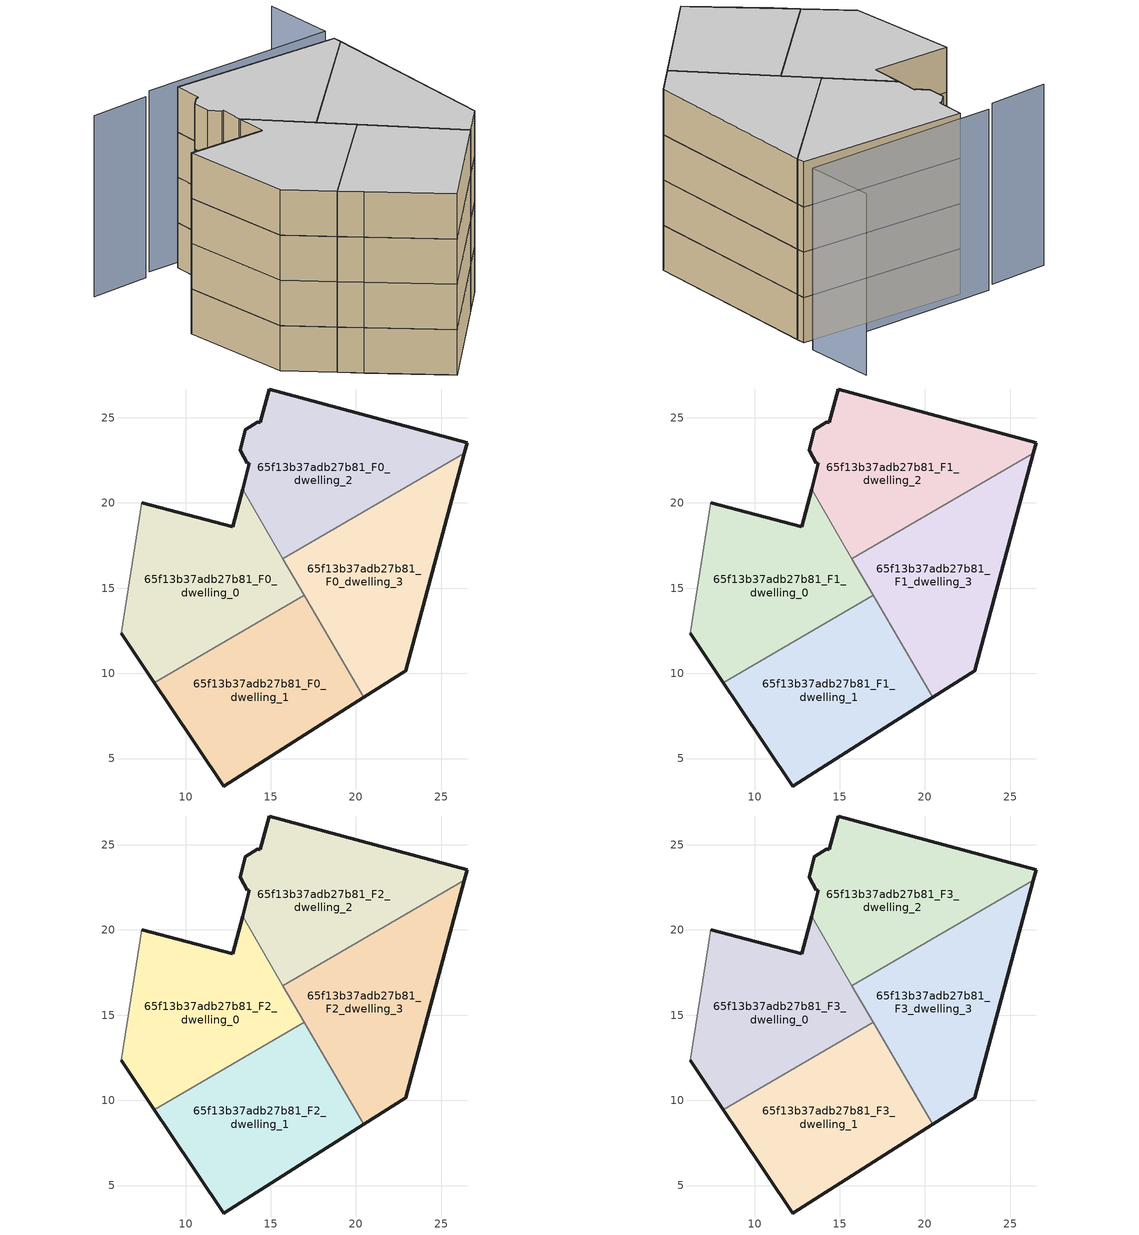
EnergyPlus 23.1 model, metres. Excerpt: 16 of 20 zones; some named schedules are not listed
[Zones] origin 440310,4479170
65f13b37adb27b81_F0_dwelling_0
 floor ground (EU_floor_Construction): 16.97,14.59 13.34,20.8 12.76,18.61 7.44,20.01 6.24,12.34 8.15,9.45 z0
 wall outside (EU_wall_Construction): 8.15,9.45 6.24,12.34 / 7.44,20.01 12.76,18.61 13.34,20.8 z0:3
 wall adiabatic (EU_wall_Construction): 6.24,12.34 7.44,20.01 z0:3
 wall to 65f13b37adb27b81_F0_dwelling_1 (EU_wall_Construction): 16.97,14.59 8.15,9.45 z0:3
 wall to 65f13b37adb27b81_F0_dwelling_2 (EU_wall_Construction): 13.34,20.8 15.72,16.73 z0:3
 wall to 65f13b37adb27b81_F0_dwelling_3 (EU_wall_Construction): 15.72,16.73 16.96,14.59 z0:3
65f13b37adb27b81_F0_dwelling_1
 floor ground (EU_floor_Construction): 20.46,8.59 16.97,14.59 8.15,9.45 9.06,8.09 12.23,3.39 z0
 wall outside (EU_wall_Construction): 20.46,8.59 12.23,3.39 9.06,8.09 8.15,9.45 z0:3
 wall to 65f13b37adb27b81_F0_dwelling_3 (EU_wall_Construction): 16.97,14.59 20.46,8.59 z0:3
65f13b37adb27b81_F0_dwelling_2
 floor ground (EU_floor_Construction): 26.35,22.92 26.52,23.54 14.92,26.69 14.4,24.73 14.22,24.73 13.5,24.3 13.2,23.08 13.62,22.33 13.75,22.32 13.34,20.8 15.72,16.73 z0
 wall outside (EU_wall_Construction): 13.34,20.8 13.75,22.32 13.62,22.33 13.2,23.08 13.5,24.3 14.22,24.73 14.4,24.73 14.92,26.69 26.52,23.54 26.35,22.92 z0:3
 wall to 65f13b37adb27b81_F0_dwelling_3 (EU_wall_Construction): 26.35,22.92 15.72,16.73 z0:3
65f13b37adb27b81_F0_dwelling_3
 floor ground (EU_floor_Construction): 22.91,10.14 26.35,22.92 15.72,16.73 20.46,8.59 z0
 wall outside (EU_wall_Construction): 26.35,22.92 22.91,10.14 20.46,8.59 z0:3
65f13b37adb27b81_F1_dwelling_0
 floor to 65f13b37adb27b81_F0_dwelling_0 (EU_floor_Construction): 16.97,14.59 13.34,20.8 12.76,18.61 7.44,20.01 6.24,12.34 8.15,9.45 z3
 wall outside (EU_wall_Construction): 8.15,9.45 6.24,12.34 / 7.44,20.01 12.76,18.61 13.34,20.8 z3:6
 wall adiabatic (EU_wall_Construction): 6.24,12.34 7.44,20.01 z3:6
 wall to 65f13b37adb27b81_F1_dwelling_1 (EU_wall_Construction): 16.97,14.59 8.15,9.45 z3:6
 wall to 65f13b37adb27b81_F1_dwelling_2 (EU_wall_Construction): 13.34,20.8 15.72,16.73 z3:6
 wall to 65f13b37adb27b81_F1_dwelling_3 (EU_wall_Construction): 15.72,16.73 16.96,14.59 z3:6
65f13b37adb27b81_F1_dwelling_1
 floor to 65f13b37adb27b81_F0_dwelling_1 (EU_floor_Construction): 20.46,8.59 16.97,14.59 8.15,9.45 9.06,8.09 12.23,3.39 z3
 wall outside (EU_wall_Construction): 20.46,8.59 12.23,3.39 9.06,8.09 8.15,9.45 z3:6
 wall to 65f13b37adb27b81_F1_dwelling_3 (EU_wall_Construction): 16.97,14.59 20.46,8.59 z3:6
65f13b37adb27b81_F1_dwelling_2
 floor to 65f13b37adb27b81_F0_dwelling_2 (EU_floor_Construction): 26.35,22.92 26.52,23.54 14.92,26.69 14.4,24.73 14.22,24.73 13.5,24.3 13.2,23.08 13.62,22.33 13.75,22.32 13.34,20.8 15.72,16.73 z3
 wall outside (EU_wall_Construction): 13.34,20.8 13.75,22.32 13.62,22.33 13.2,23.08 13.5,24.3 14.22,24.73 14.4,24.73 14.92,26.69 26.52,23.54 26.35,22.92 z3:6
 wall to 65f13b37adb27b81_F1_dwelling_3 (EU_wall_Construction): 26.35,22.92 15.72,16.73 z3:6
65f13b37adb27b81_F1_dwelling_3
 floor to 65f13b37adb27b81_F0_dwelling_3 (EU_floor_Construction): 22.91,10.14 26.35,22.92 15.72,16.73 20.46,8.59 z3
 wall outside (EU_wall_Construction): 26.35,22.92 22.91,10.14 20.46,8.59 z3:6
65f13b37adb27b81_F2_dwelling_0
 floor to 65f13b37adb27b81_F1_dwelling_0 (EU_floor_Construction): 16.97,14.59 13.34,20.8 12.76,18.61 7.44,20.01 6.24,12.34 8.15,9.45 z6
 wall outside (EU_wall_Construction): 8.15,9.45 6.24,12.34 / 7.44,20.01 12.76,18.61 13.34,20.8 z6:9
 wall adiabatic (EU_wall_Construction): 6.24,12.34 7.44,20.01 z6:9
 wall to 65f13b37adb27b81_F2_dwelling_1 (EU_wall_Construction): 16.97,14.59 8.15,9.45 z6:9
 wall to 65f13b37adb27b81_F2_dwelling_2 (EU_wall_Construction): 13.34,20.8 15.72,16.73 z6:9
 wall to 65f13b37adb27b81_F2_dwelling_3 (EU_wall_Construction): 15.72,16.73 16.96,14.59 z6:9
65f13b37adb27b81_F2_dwelling_1
 floor to 65f13b37adb27b81_F1_dwelling_1 (EU_floor_Construction): 20.46,8.59 16.97,14.59 8.15,9.45 9.06,8.09 12.23,3.39 z6
 wall outside (EU_wall_Construction): 20.46,8.59 12.23,3.39 9.06,8.09 8.15,9.45 z6:9
 wall to 65f13b37adb27b81_F2_dwelling_3 (EU_wall_Construction): 16.97,14.59 20.46,8.59 z6:9
65f13b37adb27b81_F2_dwelling_2
 floor to 65f13b37adb27b81_F1_dwelling_2 (EU_floor_Construction): 26.35,22.92 26.52,23.54 14.92,26.69 14.4,24.73 14.22,24.73 13.5,24.3 13.2,23.08 13.62,22.33 13.75,22.32 13.34,20.8 15.72,16.73 z6
 wall outside (EU_wall_Construction): 13.34,20.8 13.75,22.32 13.62,22.33 13.2,23.08 13.5,24.3 14.22,24.73 14.4,24.73 14.92,26.69 26.52,23.54 26.35,22.92 z6:9
 wall to 65f13b37adb27b81_F2_dwelling_3 (EU_wall_Construction): 26.35,22.92 15.72,16.73 z6:9
65f13b37adb27b81_F2_dwelling_3
 floor to 65f13b37adb27b81_F1_dwelling_3 (EU_floor_Construction): 22.91,10.14 26.35,22.92 15.72,16.73 20.46,8.59 z6
 wall outside (EU_wall_Construction): 26.35,22.92 22.91,10.14 20.46,8.59 z6:9
65f13b37adb27b81_F3_dwelling_0
 floor to 65f13b37adb27b81_F2_dwelling_0 (EU_floor_Construction): 16.97,14.59 13.34,20.8 12.76,18.61 7.44,20.01 6.24,12.34 8.15,9.45 z9
 wall outside (EU_wall_Construction): 8.15,9.45 6.24,12.34 / 7.44,20.01 12.76,18.61 13.34,20.8 z9:12
 wall adiabatic (EU_wall_Construction): 6.24,12.34 7.44,20.01 z9:12
 wall to 65f13b37adb27b81_F3_dwelling_1 (EU_wall_Construction): 16.97,14.59 8.15,9.45 z9:12
 wall to 65f13b37adb27b81_F3_dwelling_2 (EU_wall_Construction): 13.34,20.8 15.72,16.73 z9:12
 wall to 65f13b37adb27b81_F3_dwelling_3 (EU_wall_Construction): 15.72,16.73 16.96,14.59 z9:12
 ceiling to 65f13b37adb27b81_F4_dwelling_0 (EU_floor_Construction): 13.34,20.8 16.97,14.59 8.15,9.45 6.24,12.34 7.44,20.01 12.76,18.61 z12
65f13b37adb27b81_F3_dwelling_1
 floor to 65f13b37adb27b81_F2_dwelling_1 (EU_floor_Construction): 20.46,8.59 16.97,14.59 8.15,9.45 9.06,8.09 12.23,3.39 z9
 wall outside (EU_wall_Construction): 20.46,8.59 12.23,3.39 9.06,8.09 8.15,9.45 z9:12
 wall to 65f13b37adb27b81_F3_dwelling_3 (EU_wall_Construction): 16.97,14.59 20.46,8.59 z9:12
 ceiling to 65f13b37adb27b81_F4_dwelling_1 (EU_floor_Construction): 16.97,14.59 20.46,8.59 12.23,3.39 9.06,8.09 8.15,9.45 z12
65f13b37adb27b81_F3_dwelling_2
 floor to 65f13b37adb27b81_F2_dwelling_2 (EU_floor_Construction): 26.35,22.92 26.52,23.54 14.92,26.69 14.4,24.73 14.22,24.73 13.5,24.3 13.2,23.08 13.62,22.33 13.75,22.32 13.34,20.8 15.72,16.73 z9
 wall outside (EU_wall_Construction): 13.34,20.8 13.75,22.32 13.62,22.33 13.2,23.08 13.5,24.3 14.22,24.73 14.4,24.73 14.92,26.69 26.52,23.54 26.35,22.92 z9:12
 wall to 65f13b37adb27b81_F3_dwelling_3 (EU_wall_Construction): 26.35,22.92 15.72,16.73 z9:12
 ceiling to 65f13b37adb27b81_F4_dwelling_2 (EU_floor_Construction): 26.52,23.54 26.35,22.92 15.72,16.73 13.34,20.8 13.75,22.32 13.62,22.33 13.2,23.08 13.5,24.3 14.22,24.73 14.4,24.73 14.92,26.69 z12
65f13b37adb27b81_F3_dwelling_3
 floor to 65f13b37adb27b81_F2_dwelling_3 (EU_floor_Construction): 22.91,10.14 26.35,22.92 15.72,16.73 20.46,8.59 z9
 wall outside (EU_wall_Construction): 26.35,22.92 22.91,10.14 20.46,8.59 z9:12
 ceiling to 65f13b37adb27b81_F4_dwelling_3 (EU_floor_Construction): 26.35,22.92 22.91,10.14 20.46,8.59 15.72,16.73 z12
shading: 28.1,29.47 26.98,24.57 / 26.98,24.57 13.4,27.7 / 12.55,27.32 8.4,28.08 z0:12
[Building]
EU S2 Campaign: North Axis=0; Terrain=City; Solar Distribution=FullExterior
[Site:Location]
Madrid: Latitude=40.5; Longitude=-3.5; Time Zone=1; Elevation=609
[SizingPeriod:WeatherFileDays]
AnnualSizingPeriod: Begin Month=1; Begin Day of Month=1; End Month=12; End Day of Month=31; Day of Week for Start Day=Monday; Use Weather File Daylight Saving Period=No; Use Weather File Rain and Snow Indicators=No
[MATERIAL]
EU_InternalMass_Material: Roughness=MediumRough; Thickness=0.1; Conductivity=1; Density=1800; Specific Heat=900; Thermal Absorptance=0.9; Solar Absorptance=0.7; Visible Absorptance=0.7
[MATERIAL:NOMASS] Roughness=MediumRough; Thermal Absorptance=0.9; Solar Absorptance=0.7; Visible Absorptance=0.7
Name | Thermal Resistance
EU_wall_NoMass | 1.60022
EU_floor_NoMass | 0.470652
[CONSTRUCTION]
EU_wall_Construction: EU_wall_NoMass
EU_floor_Construction: EU_floor_NoMass
EU_InternalMass_Construction: EU_InternalMass_Material
[ZONE] Type=1; Multiplier=1; Ceiling Height=autocalculate; Floor Area=autocalculate; Part of Total Floor Area=Yes
Name | Volume
65f13b37adb27b81_F0_dwelling_0; 65f13b37adb27b81_F1_dwelling_0; 65f13b37adb27b81_F2_dwelling_0; 65f13b37adb27b81_F3_dwelling_0 | 212.951
65f13b37adb27b81_F0_dwelling_1; 65f13b37adb27b81_F1_dwelling_1; 65f13b37adb27b81_F2_dwelling_1; 65f13b37adb27b81_F3_dwelling_1 | 212.949
65f13b37adb27b81_F0_dwelling_2; 65f13b37adb27b81_F1_dwelling_2; 65f13b37adb27b81_F2_dwelling_2; 65f13b37adb27b81_F3_dwelling_2 | 212.944
65f13b37adb27b81_F0_dwelling_3; 65f13b37adb27b81_F1_dwelling_3; 65f13b37adb27b81_F2_dwelling_3; 65f13b37adb27b81_F3_dwelling_3 | 212.957
[INTERNALMASS] Construction=EU_InternalMass_Construction
Name | Zone or ZoneList | Surface Area
65f13b37adb27b81_F0_dwelling_0_EU_InternalMass | 65f13b37adb27b81_F0_dwelling_0 | 70.9838
65f13b37adb27b81_F0_dwelling_1_EU_InternalMass | 65f13b37adb27b81_F0_dwelling_1 | 70.983
65f13b37adb27b81_F0_dwelling_2_EU_InternalMass | 65f13b37adb27b81_F0_dwelling_2 | 70.9814
65f13b37adb27b81_F0_dwelling_3_EU_InternalMass | 65f13b37adb27b81_F0_dwelling_3 | 70.9857
65f13b37adb27b81_F1_dwelling_0_EU_InternalMass | 65f13b37adb27b81_F1_dwelling_0 | 70.9838
65f13b37adb27b81_F1_dwelling_1_EU_InternalMass | 65f13b37adb27b81_F1_dwelling_1 | 70.983
65f13b37adb27b81_F1_dwelling_2_EU_InternalMass | 65f13b37adb27b81_F1_dwelling_2 | 70.9814
65f13b37adb27b81_F1_dwelling_3_EU_InternalMass | 65f13b37adb27b81_F1_dwelling_3 | 70.9857
65f13b37adb27b81_F2_dwelling_0_EU_InternalMass | 65f13b37adb27b81_F2_dwelling_0 | 70.9838
65f13b37adb27b81_F2_dwelling_1_EU_InternalMass | 65f13b37adb27b81_F2_dwelling_1 | 70.983
65f13b37adb27b81_F2_dwelling_2_EU_InternalMass | 65f13b37adb27b81_F2_dwelling_2 | 70.9814
65f13b37adb27b81_F2_dwelling_3_EU_InternalMass | 65f13b37adb27b81_F2_dwelling_3 | 70.9857
65f13b37adb27b81_F3_dwelling_0_EU_InternalMass | 65f13b37adb27b81_F3_dwelling_0 | 70.9838
65f13b37adb27b81_F3_dwelling_1_EU_InternalMass | 65f13b37adb27b81_F3_dwelling_1 | 70.983
65f13b37adb27b81_F3_dwelling_2_EU_InternalMass | 65f13b37adb27b81_F3_dwelling_2 | 70.9814
65f13b37adb27b81_F3_dwelling_3_EU_InternalMass | 65f13b37adb27b81_F3_dwelling_3 | 70.9857
[OTHEREQUIPMENT] Fuel Type=Electricity; Design Level Calculation Method=Watts/Area; Power per Zone Floor Area=1; Fraction Latent=0; Fraction Radiant=0; Fraction Lost=0; Carbon Dioxide Generation Rate=0; EndUse Subcategory=EU_Step8_InternalGains
Name | Zone or ZoneList or Space or SpaceList | Schedule
EU_Step8_InternalGain_65f13b37adb27b81_F0_dwelling_0_f000 | 65f13b37adb27b81_F0_dwelling_0 | EU_Step8_GainSchedule_65f13b37adb27b81_F0_dwelling_0_f000
EU_Step8_InternalGain_65f13b37adb27b81_F0_dwelling_1_f000 | 65f13b37adb27b81_F0_dwelling_1 | EU_Step8_GainSchedule_65f13b37adb27b81_F0_dwelling_1_f000
EU_Step8_InternalGain_65f13b37adb27b81_F0_dwelling_2_f000 | 65f13b37adb27b81_F0_dwelling_2 | EU_Step8_GainSchedule_65f13b37adb27b81_F0_dwelling_2_f000
EU_Step8_InternalGain_65f13b37adb27b81_F0_dwelling_3_f000 | 65f13b37adb27b81_F0_dwelling_3 | EU_Step8_GainSchedule_65f13b37adb27b81_F0_dwelling_3_f000
EU_Step8_InternalGain_65f13b37adb27b81_F1_dwelling_0_f000 | 65f13b37adb27b81_F1_dwelling_0 | EU_Step8_GainSchedule_65f13b37adb27b81_F1_dwelling_0_f000
EU_Step8_InternalGain_65f13b37adb27b81_F1_dwelling_1_f000 | 65f13b37adb27b81_F1_dwelling_1 | EU_Step8_GainSchedule_65f13b37adb27b81_F1_dwelling_1_f000
EU_Step8_InternalGain_65f13b37adb27b81_F1_dwelling_2_f000 | 65f13b37adb27b81_F1_dwelling_2 | EU_Step8_GainSchedule_65f13b37adb27b81_F1_dwelling_2_f000
EU_Step8_InternalGain_65f13b37adb27b81_F1_dwelling_3_f000 | 65f13b37adb27b81_F1_dwelling_3 | EU_Step8_GainSchedule_65f13b37adb27b81_F1_dwelling_3_f000
EU_Step8_InternalGain_65f13b37adb27b81_F2_dwelling_0_f000 | 65f13b37adb27b81_F2_dwelling_0 | EU_Step8_GainSchedule_65f13b37adb27b81_F2_dwelling_0_f000
EU_Step8_InternalGain_65f13b37adb27b81_F2_dwelling_1_f000 | 65f13b37adb27b81_F2_dwelling_1 | EU_Step8_GainSchedule_65f13b37adb27b81_F2_dwelling_1_f000
EU_Step8_InternalGain_65f13b37adb27b81_F2_dwelling_2_f000 | 65f13b37adb27b81_F2_dwelling_2 | EU_Step8_GainSchedule_65f13b37adb27b81_F2_dwelling_2_f000
EU_Step8_InternalGain_65f13b37adb27b81_F2_dwelling_3_f000 | 65f13b37adb27b81_F2_dwelling_3 | EU_Step8_GainSchedule_65f13b37adb27b81_F2_dwelling_3_f000
EU_Step8_InternalGain_65f13b37adb27b81_F3_dwelling_0_f000 | 65f13b37adb27b81_F3_dwelling_0 | EU_Step8_GainSchedule_65f13b37adb27b81_F3_dwelling_0_f000
EU_Step8_InternalGain_65f13b37adb27b81_F3_dwelling_1_f000 | 65f13b37adb27b81_F3_dwelling_1 | EU_Step8_GainSchedule_65f13b37adb27b81_F3_dwelling_1_f000
EU_Step8_InternalGain_65f13b37adb27b81_F3_dwelling_2_f000 | 65f13b37adb27b81_F3_dwelling_2 | EU_Step8_GainSchedule_65f13b37adb27b81_F3_dwelling_2_f000
EU_Step8_InternalGain_65f13b37adb27b81_F3_dwelling_3_f000 | 65f13b37adb27b81_F3_dwelling_3 | EU_Step8_GainSchedule_65f13b37adb27b81_F3_dwelling_3_f000
[ZONEVENTILATION:DESIGNFLOWRATE] Schedule=EU_AlwaysOn; Design Flow Rate Calculation Method=AirChanges/Hour; Air Changes per Hour=0.480704; Ventilation Type=Natural; Fan Pressure Rise=0; Fan Total Efficiency=1; Constant Term Coefficient=1; Temperature Term Coefficient=0; Velocity Term Coefficient=0; Velocity Squared Term Coefficient=0; Minimum Indoor Temperature=-100; Maximum Indoor Temperature=100; Delta Temperature=-100; Minimum Outdoor Temperature=-100; Maximum Outdoor Temperature=100; Maximum Wind Speed=40
Name | Zone or ZoneList or Space or SpaceList
EU_ConstantAir_65f13b37adb27b81_F0_dwelling_0 | 65f13b37adb27b81_F0_dwelling_0
EU_ConstantAir_65f13b37adb27b81_F0_dwelling_1 | 65f13b37adb27b81_F0_dwelling_1
EU_ConstantAir_65f13b37adb27b81_F0_dwelling_2 | 65f13b37adb27b81_F0_dwelling_2
EU_ConstantAir_65f13b37adb27b81_F0_dwelling_3 | 65f13b37adb27b81_F0_dwelling_3
EU_ConstantAir_65f13b37adb27b81_F1_dwelling_0 | 65f13b37adb27b81_F1_dwelling_0
EU_ConstantAir_65f13b37adb27b81_F1_dwelling_1 | 65f13b37adb27b81_F1_dwelling_1
EU_ConstantAir_65f13b37adb27b81_F1_dwelling_2 | 65f13b37adb27b81_F1_dwelling_2
EU_ConstantAir_65f13b37adb27b81_F1_dwelling_3 | 65f13b37adb27b81_F1_dwelling_3
EU_ConstantAir_65f13b37adb27b81_F2_dwelling_0 | 65f13b37adb27b81_F2_dwelling_0
EU_ConstantAir_65f13b37adb27b81_F2_dwelling_1 | 65f13b37adb27b81_F2_dwelling_1
EU_ConstantAir_65f13b37adb27b81_F2_dwelling_2 | 65f13b37adb27b81_F2_dwelling_2
EU_ConstantAir_65f13b37adb27b81_F2_dwelling_3 | 65f13b37adb27b81_F2_dwelling_3
EU_ConstantAir_65f13b37adb27b81_F3_dwelling_0 | 65f13b37adb27b81_F3_dwelling_0
EU_ConstantAir_65f13b37adb27b81_F3_dwelling_1 | 65f13b37adb27b81_F3_dwelling_1
EU_ConstantAir_65f13b37adb27b81_F3_dwelling_2 | 65f13b37adb27b81_F3_dwelling_2
EU_ConstantAir_65f13b37adb27b81_F3_dwelling_3 | 65f13b37adb27b81_F3_dwelling_3
[HVACTEMPLATE:THERMOSTAT] Constant Heating Setpoint=20; Constant Cooling Setpoint=50
EU_HeatOnly_65f13b37adb27b81_F0_dwelling_0; EU_HeatOnly_65f13b37adb27b81_F0_dwelling_1; EU_HeatOnly_65f13b37adb27b81_F0_dwelling_2; EU_HeatOnly_65f13b37adb27b81_F0_dwelling_3; EU_HeatOnly_65f13b37adb27b81_F1_dwelling_0; EU_HeatOnly_65f13b37adb27b81_F1_dwelling_1; EU_HeatOnly_65f13b37adb27b81_F1_dwelling_2; EU_HeatOnly_65f13b37adb27b81_F1_dwelling_3; EU_HeatOnly_65f13b37adb27b81_F2_dwelling_0; EU_HeatOnly_65f13b37adb27b81_F2_dwelling_1; EU_HeatOnly_65f13b37adb27b81_F2_dwelling_2; EU_HeatOnly_65f13b37adb27b81_F2_dwelling_3; EU_HeatOnly_65f13b37adb27b81_F3_dwelling_0; EU_HeatOnly_65f13b37adb27b81_F3_dwelling_1; EU_HeatOnly_65f13b37adb27b81_F3_dwelling_2; EU_HeatOnly_65f13b37adb27b81_F3_dwelling_3; EU_HeatOnly_65f13b37adb27b81_F4_dwelling_0; EU_HeatOnly_65f13b37adb27b81_F4_dwelling_1; EU_HeatOnly_65f13b37adb27b81_F4_dwelling_2; EU_HeatOnly_65f13b37adb27b81_F4_dwelling_3
[HVACTEMPLATE:ZONE:IDEALLOADSAIRSYSTEM] System Availability Schedule=EU_AlwaysOn; Maximum Heating Supply Air Temperature=50; Minimum Cooling Supply Air Temperature=13; Maximum Heating Supply Air Humidity Ratio=0.0156; Minimum Cooling Supply Air Humidity Ratio=0.0077; Heating Limit=NoLimit; Cooling Limit=NoLimit; Heating Availability Schedule=EU_AlwaysOn; Cooling Availability Schedule=EU_CoolingOff; Dehumidification Control Type=ConstantSensibleHeatRatio; Cooling Sensible Heat Ratio=0.7; Dehumidification Setpoint=60; Humidification Control Type=None; Humidification Setpoint=30; Outdoor Air Method=None; Outdoor Air Flow Rate per Person=0.00944; Outdoor Air Flow Rate per Zone Floor Area=0; Outdoor Air Flow Rate per Zone=0; Demand Controlled Ventilation Type=None; Outdoor Air Economizer Type=NoEconomizer; Heat Recovery Type=None; Sensible Heat Recovery Effectiveness=0.7; Latent Heat Recovery Effectiveness=0.65
Name | Template Thermostat
65f13b37adb27b81_F0_dwelling_0 | EU_HeatOnly_65f13b37adb27b81_F0_dwelling_0
65f13b37adb27b81_F0_dwelling_1 | EU_HeatOnly_65f13b37adb27b81_F0_dwelling_1
65f13b37adb27b81_F0_dwelling_2 | EU_HeatOnly_65f13b37adb27b81_F0_dwelling_2
65f13b37adb27b81_F0_dwelling_3 | EU_HeatOnly_65f13b37adb27b81_F0_dwelling_3
65f13b37adb27b81_F1_dwelling_0 | EU_HeatOnly_65f13b37adb27b81_F1_dwelling_0
65f13b37adb27b81_F1_dwelling_1 | EU_HeatOnly_65f13b37adb27b81_F1_dwelling_1
65f13b37adb27b81_F1_dwelling_2 | EU_HeatOnly_65f13b37adb27b81_F1_dwelling_2
65f13b37adb27b81_F1_dwelling_3 | EU_HeatOnly_65f13b37adb27b81_F1_dwelling_3
65f13b37adb27b81_F2_dwelling_0 | EU_HeatOnly_65f13b37adb27b81_F2_dwelling_0
